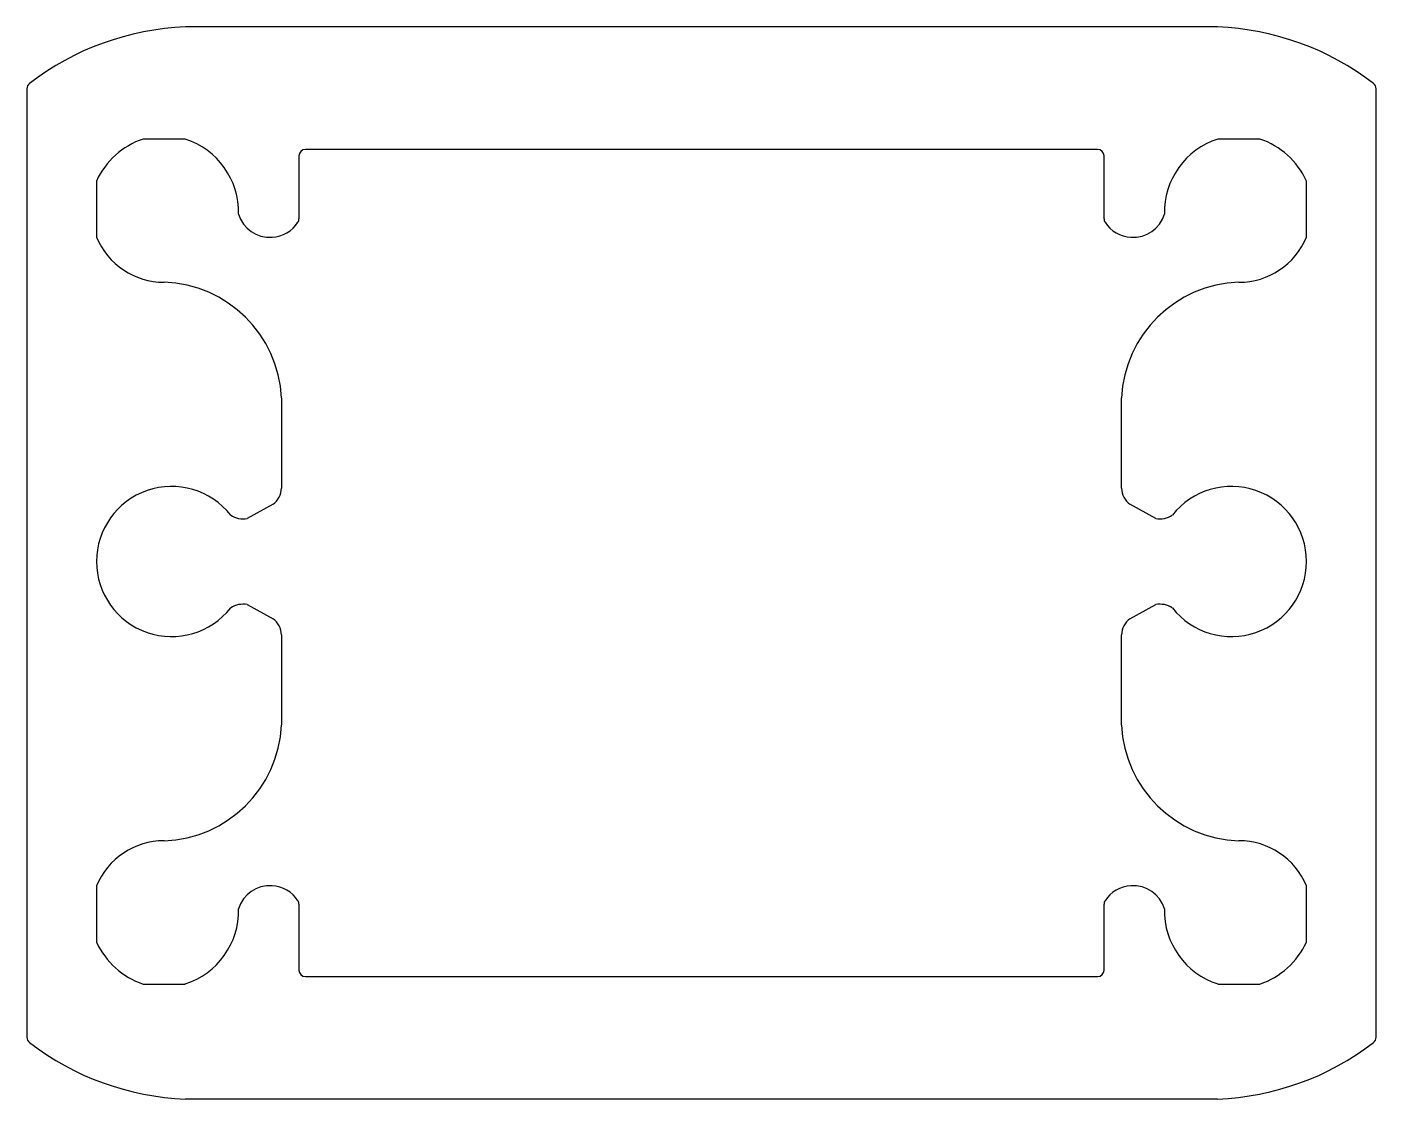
# Model space of a CAD drawing. Extents: x -20.6 to 31.9, y 6.3 to 48.
import ezdxf

# ---------------------------------------------------------------- set-up
doc = ezdxf.new("R2010")
doc.units = 0
doc.layers.get('0').update_dxf_attribs({"linetype": 'CONTINUOUS'})

msp = doc.modelspace()

# ---------------------------------------------------------------- linework, layer by layer
for p, q in [((25.689, 47.978), (-14.461, 47.978)), ((-20.627, 45.577), (-20.627, 8.687)), ((31.855, 8.687), (31.855, 45.577)), ((-14.478, 43.621), (-16.108, 43.621)), ((27.336, 43.621), (25.707, 43.621)), ((21.021, 43.215), (-9.792, 43.215)), ((-10.046, 42.961), (-10.046, 40.521)), ((21.275, 40.521), (21.275, 42.961)), ((-17.92, 41.988), (-17.92, 39.803)), ((29.148, 39.803), (29.148, 41.988)), ((-10.724, 33.55), (-10.724, 30.036)), ((21.953, 30.036), (21.953, 33.55)), ((-11.054, 29.418), (-12.058, 28.865)), ((23.286, 28.865), (22.282, 29.418)), ((-12.058, 25.515), (-11.054, 24.962)), ((22.282, 24.962), (23.286, 25.515)), ((-10.724, 24.344), (-10.724, 20.83)), ((21.953, 20.83), (21.953, 24.344)), ((-17.92, 14.577), (-17.92, 12.392)), ((29.148, 12.392), (29.148, 14.577)), ((-10.046, 13.859), (-10.046, 11.303)), ((21.275, 11.303), (21.275, 13.859)), ((-9.792, 11.049), (21.021, 11.049)), ((-16.108, 10.759), (-14.478, 10.759)), ((25.707, 10.759), (27.336, 10.759)), ((-14.461, 6.287), (25.689, 6.287))]:
    msp.add_line(p, q)
for centre, radius, start, end in [((-14.063, 37.411), 10.574, 92.1544, 127.6931), ((25.292, 37.411), 10.574, 52.3069, 87.8456), ((-20.373, 45.577), 0.254, 127.6931, 180), ((31.601, 45.577), 0.254, 0, 52.3069), ((-15.15, 40.736), 3.04, 108.3737, 155.6818), ((-15.386, 40.767), 2.994, 358.7595, 72.3568), ((26.614, 40.767), 2.994, 107.6432, 181.2405), ((26.378, 40.736), 3.04, 24.3182, 71.6263), ((-9.792, 42.961), 0.254, 90, 180), ((21.021, 42.961), 0.254, 0, 90), ((-11.204, 41.035), 1.234, 195.634, 275.095), ((-10.3, 40.521), 0.254, 328.0034, 360), ((21.529, 40.521), 0.254, 180, 211.9966), ((22.432, 41.035), 1.234, 264.905, 344.366), ((-11.133, 41.041), 1.235, 271.7743, 328.0034), ((22.361, 41.041), 1.235, 211.9966, 268.2257), ((-15.293, 40.895), 2.845, 202.5805, 269.9956), ((26.522, 40.895), 2.845, 270.0044, 337.4195), ((-15.447, 33.325), 4.728, 2.7277, 88.1374), ((26.676, 33.325), 4.728, 91.8626, 177.2723), ((-14.999, 27.19), 2.921, 38.1716, 321.8284), ((-11.523, 30.065), 0.799, 305.9537, 357.9429), ((22.751, 30.065), 0.799, 182.0571, 234.0463), ((26.228, 27.19), 2.921, 218.1716, 141.8284), ((-12.219, 29.733), 0.882, 236.7362, 280.5022), ((23.447, 29.733), 0.882, 259.4978, 303.2638), ((-12.219, 24.647), 0.882, 79.4978, 123.2638), ((23.447, 24.647), 0.882, 56.7362, 100.5022), ((-11.523, 24.315), 0.799, 2.0571, 54.0463), ((22.751, 24.315), 0.799, 125.9537, 177.9429), ((-15.447, 21.055), 4.728, 271.8626, 357.2723), ((26.676, 21.055), 4.728, 182.7277, 268.1374), ((-15.293, 13.485), 2.845, 90.0044, 157.4195), ((26.522, 13.485), 2.845, 22.5805, 89.9956), ((-11.204, 13.345), 1.234, 84.905, 164.366), ((-11.133, 13.339), 1.235, 31.9966, 88.2257), ((22.361, 13.339), 1.235, 91.7743, 148.0034), ((22.432, 13.345), 1.234, 15.634, 95.095), ((-15.386, 13.613), 2.994, 287.6432, 1.2405), ((-10.3, 13.859), 0.254, 0, 31.9966), ((21.529, 13.859), 0.254, 148.0034, 180), ((26.614, 13.613), 2.994, 178.7595, 252.3568), ((-15.15, 13.644), 3.04, 204.3182, 251.6263), ((26.378, 13.644), 3.04, 288.3737, 335.6818), ((-9.792, 11.303), 0.254, 180, 270), ((21.021, 11.303), 0.254, 270, 360), ((-20.373, 8.687), 0.254, 180, 232.3069), ((-14.063, 16.853), 10.574, 232.3069, 267.8456), ((25.292, 16.853), 10.574, 272.1544, 307.6931), ((31.601, 8.687), 0.254, 307.6931, 360)]:
    msp.add_arc(centre, radius, start, end)

doc.saveas('drawing.dxf')
